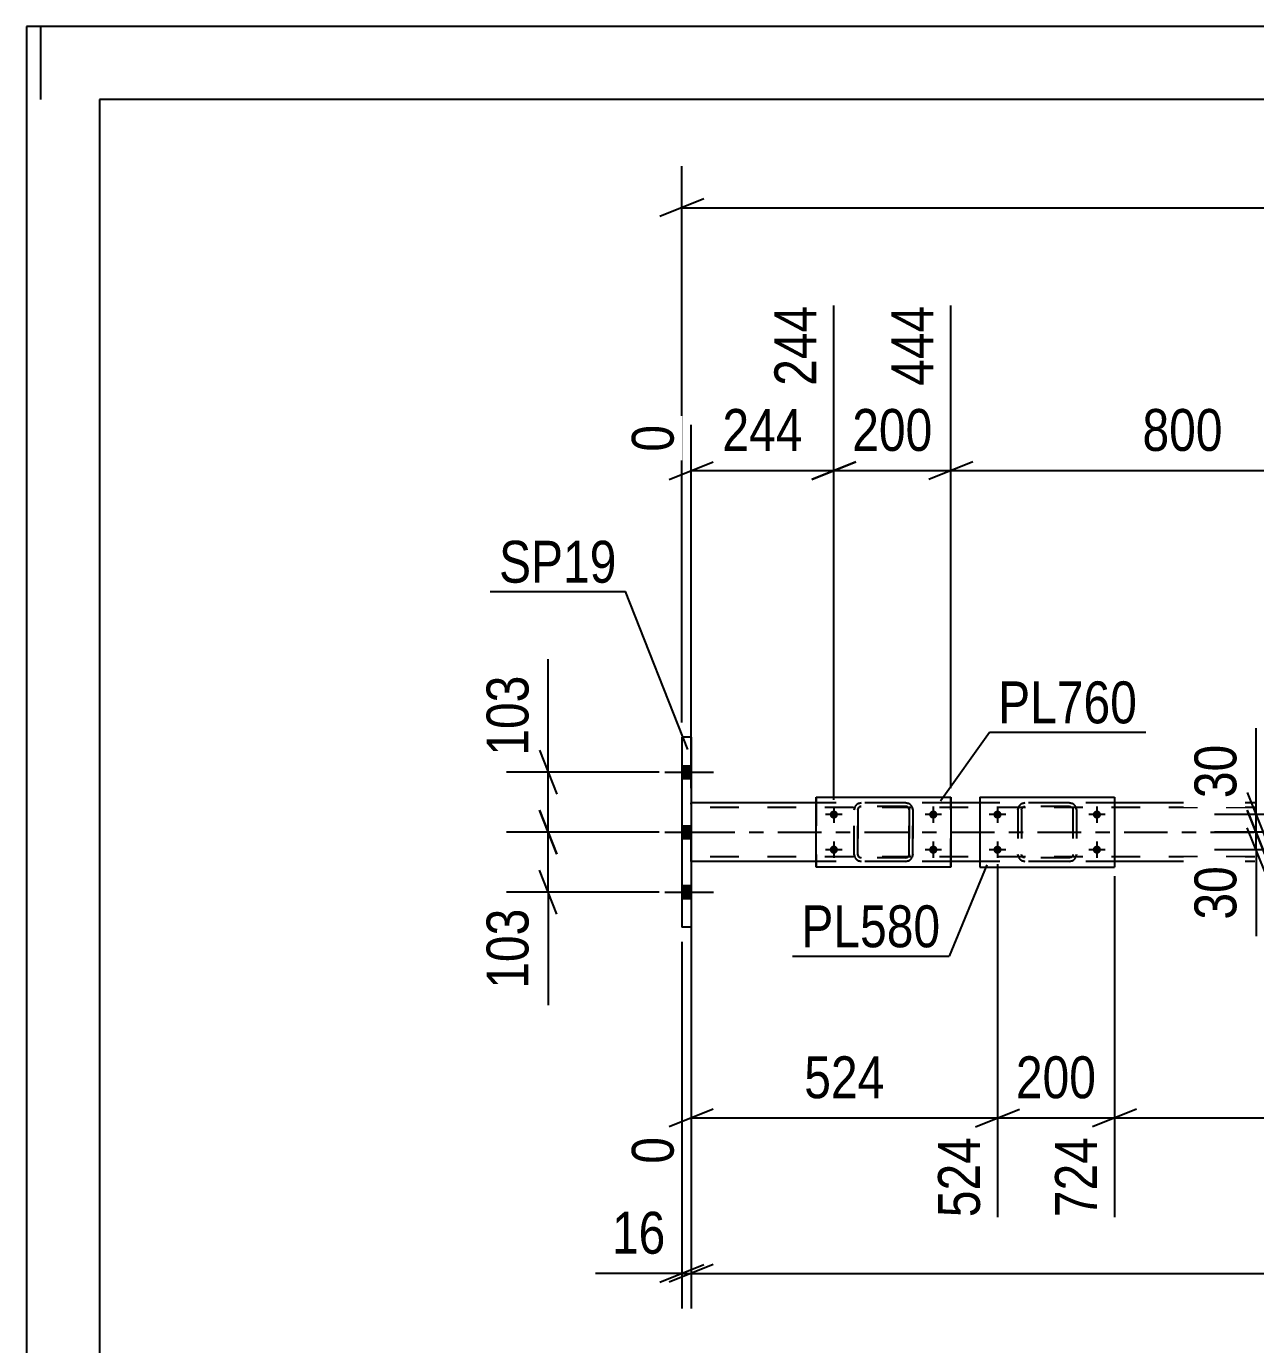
# Model space of a CAD drawing. Header units: millimetres. Extents: x -45 to 796, y -433 to 161.
# Drawn here: x -45.1 to 38.9, y 71.3 to 161.4 of the extents above; entities that cross this region are included whole.
import ezdxf

# ---------------------------------------------------------------- set-up
doc = ezdxf.new("R2010")
doc.units = ezdxf.units.MM
doc.linetypes.add('DXK_LINE_DOT2', pattern=[3.9198, 1.9599, -1.9599])
doc.linetypes.add('DXK_LINE_DOT3', pattern=[5.9187, 2.979, -0.9799, 0.9799, -0.9799])
doc.styles.add('Arial Narrow', font='ARIALN.TTF', dxfattribs={"height": 0.2})

# ---------------------------------------------------------------- blocks, each defined once
blk = doc.blocks.new('Unknown-814760973-1133')
at = {"color": 5, "linetype": 'Continuous'}
for p, q in [((795.855, 161.433), (-45.145, 161.433)), ((-45.145, 161.433), (-45.145, -432.567)), ((-44.145, 156.433), (-44.145, 161.433)), ((790.855, 156.433), (-40.145, 156.433)), ((-40.145, 156.433), (-40.145, -427.567))]:
    blk.add_line(p, q, dxfattribs=at)
blk = doc.blocks.new('Part-814760973-2721 - 2588')
at = {"color": 7, "linetype": 'DXK_LINE_DOT2'}
for p, q in [((22.949, 108.3), (23.133, 108.337)), ((23.133, 108.337), (22.949, 108.3)), ((26.173, 108.337), (23.133, 108.337)), ((26.173, 108.337), (26.357, 108.3)), ((26.357, 108.3), (26.173, 108.337)), ((22.653, 107.857), (22.69, 108.041)), ((22.69, 108.041), (22.653, 107.857)), ((22.653, 107.857), (22.653, 104.817)), ((22.893, 107.857), (22.911, 107.949)), ((22.893, 107.857), (22.893, 104.817)), ((22.911, 107.949), (22.963, 108.027)), ((22.963, 108.027), (23.041, 108.079)), ((23.041, 108.079), (23.133, 108.097)), ((26.173, 108.097), (23.133, 108.097)), ((26.173, 108.097), (26.265, 108.079)), ((26.265, 108.079), (26.343, 108.027)), ((26.343, 108.027), (26.395, 107.949)), ((26.395, 107.949), (26.413, 107.857)), ((26.413, 107.857), (26.413, 104.817)), ((26.616, 108.041), (26.653, 107.857)), ((26.653, 107.857), (26.616, 108.041)), ((26.653, 107.857), (26.653, 104.817)), ((22.69, 104.633), (22.653, 104.817)), ((22.653, 104.817), (22.69, 104.633)), ((22.911, 104.725), (22.893, 104.817)), ((22.963, 104.647), (22.911, 104.725)), ((23.041, 104.595), (22.963, 104.647)), ((23.133, 104.577), (23.041, 104.595)), ((26.173, 104.577), (23.133, 104.577)), ((26.265, 104.595), (26.173, 104.577)), ((26.343, 104.647), (26.265, 104.595)), ((26.395, 104.725), (26.343, 104.647)), ((26.413, 104.817), (26.395, 104.725)), ((26.653, 104.817), (26.616, 104.633)), ((26.616, 104.633), (26.653, 104.817)), ((23.133, 104.337), (22.949, 104.373)), ((22.949, 104.373), (23.133, 104.337)), ((26.173, 104.337), (23.133, 104.337)), ((26.357, 104.373), (26.173, 104.337)), ((26.173, 104.337), (26.357, 104.373))]:
    blk.add_line(p, q, dxfattribs=at)
at = {"color": 7, "linetype": 'DXK_LINE_DOT3'}
blk.add_line((24.653, 106.337), (24.653, 106.337), dxfattribs=at)
at = {"color": 7, "linetype": 'DXK_LINE_DOT2'}
for centre, start, end in [((23.133, 107.857), 112.5, 157.5), ((23.133, 107.857), 112.5, 157.5), ((26.173, 107.857), 22.5, 67.5), ((26.173, 107.857), 22.5, 67.5), ((23.133, 104.817), 202.5, 247.5), ((23.133, 104.817), 202.5, 247.5), ((26.173, 104.817), 292.5, 337.5), ((26.173, 104.817), 292.5, 337.5)]:
    blk.add_arc(centre, 0.48, start, end, dxfattribs=at)
blk = doc.blocks.new('Part-814760973-2824 - 2588')
at = {"color": 2, "linetype": 'Continuous'}
for p, q in [((8.863, 103.937), (8.863, 108.737)), ((8.863, 108.737), (8.863, 108.737)), ((8.863, 108.737), (18.063, 108.737)), ((18.063, 108.737), (18.063, 103.937)), ((8.863, 103.937), (8.863, 103.937)), ((18.063, 103.937), (8.863, 103.937))]:
    blk.add_line(p, q, dxfattribs=at)
at = {"color": 7, "linetype": 'DXK_LINE_DOT2'}
for p, q in [((8.863, 108.737), (8.863, 103.937)), ((8.863, 108.737), (8.863, 108.737)), ((18.063, 103.937), (18.063, 108.737)), ((8.863, 103.937), (8.863, 103.937))]:
    blk.add_line(p, q, dxfattribs=at)
blk = doc.blocks.new('Part-814760973-2675 - 2588')
at = {"color": 7, "linetype": 'DXK_LINE_DOT2'}
for p, q in [((11.755, 108.3), (11.939, 108.337)), ((11.755, 108.3), (11.76, 108.3)), ((11.943, 108.337), (11.76, 108.3)), ((14.983, 108.337), (11.939, 108.337)), ((14.979, 108.337), (15.162, 108.3)), ((15.167, 108.3), (14.983, 108.337)), ((11.459, 107.857), (11.495, 108.041)), ((11.459, 107.857), (11.463, 107.857)), ((11.459, 104.817), (11.459, 107.857)), ((11.5, 108.041), (11.463, 107.857)), ((11.463, 104.817), (11.463, 107.857)), ((11.717, 107.949), (11.699, 107.857)), ((11.703, 107.857), (11.699, 107.857)), ((11.699, 107.857), (11.699, 104.817)), ((11.703, 107.857), (11.722, 107.949)), ((11.703, 104.817), (11.703, 107.857)), ((11.769, 108.027), (11.717, 107.949)), ((11.722, 107.949), (11.774, 108.027)), ((11.847, 108.079), (11.769, 108.027)), ((11.774, 108.027), (11.851, 108.079)), ((11.939, 108.097), (11.847, 108.079)), ((11.851, 108.079), (11.943, 108.097)), ((14.983, 108.097), (11.939, 108.097)), ((15.071, 108.079), (14.979, 108.097)), ((14.983, 108.097), (15.075, 108.079)), ((15.071, 108.079), (15.075, 108.079)), ((15.148, 108.027), (15.071, 108.079)), ((15.075, 108.079), (15.153, 108.027)), ((15.2, 107.949), (15.148, 108.027)), ((15.153, 108.027), (15.205, 107.949)), ((15.219, 107.857), (15.2, 107.949)), ((15.205, 107.949), (15.223, 107.857)), ((15.223, 107.857), (15.219, 107.857)), ((15.219, 107.857), (15.219, 104.817)), ((15.223, 104.817), (15.223, 107.857)), ((15.422, 108.041), (15.459, 107.857)), ((15.463, 107.857), (15.427, 108.041)), ((15.463, 107.857), (15.459, 107.857)), ((15.459, 107.857), (15.459, 104.817)), ((15.463, 104.817), (15.463, 107.857)), ((11.463, 104.817), (11.459, 104.817)), ((11.495, 104.633), (11.459, 104.817)), ((11.463, 104.817), (11.5, 104.633)), ((11.699, 104.817), (11.703, 104.817)), ((11.699, 104.817), (11.717, 104.725)), ((11.722, 104.725), (11.703, 104.817)), ((11.717, 104.725), (11.769, 104.647)), ((11.774, 104.647), (11.722, 104.725)), ((11.769, 104.647), (11.847, 104.595)), ((11.851, 104.595), (11.774, 104.647)), ((11.847, 104.595), (11.939, 104.577)), ((11.943, 104.577), (11.851, 104.595)), ((14.983, 104.577), (11.939, 104.577)), ((14.979, 104.577), (15.071, 104.595)), ((15.075, 104.595), (14.983, 104.577)), ((15.071, 104.595), (15.148, 104.647)), ((15.071, 104.595), (15.075, 104.595)), ((15.153, 104.647), (15.075, 104.595)), ((15.148, 104.647), (15.2, 104.725)), ((15.205, 104.725), (15.153, 104.647)), ((15.2, 104.725), (15.219, 104.817)), ((15.223, 104.817), (15.205, 104.725)), ((15.219, 104.817), (15.223, 104.817)), ((15.459, 104.817), (15.422, 104.633)), ((15.427, 104.633), (15.463, 104.817)), ((15.459, 104.817), (15.463, 104.817)), ((11.755, 104.373), (11.76, 104.373)), ((11.939, 104.337), (11.755, 104.373)), ((11.76, 104.373), (11.943, 104.337)), ((14.983, 104.337), (11.939, 104.337)), ((15.162, 104.373), (14.979, 104.337)), ((14.983, 104.337), (15.167, 104.373))]:
    blk.add_line(p, q, dxfattribs=at)
at = {"color": 7, "linetype": 'DXK_LINE_DOT3'}
blk.add_line((13.466, 106.337), (13.456, 106.337), dxfattribs=at)
at = {"color": 7, "linetype": 'DXK_LINE_DOT2'}
for centre, start, end in [((11.939, 107.857), 112.5, 157.5), ((11.943, 107.857), 112.5, 157.5), ((14.979, 107.857), 22.5, 67.5), ((14.983, 107.857), 22.5, 67.5), ((11.939, 104.817), 202.5, 247.5), ((11.943, 104.817), 202.5, 247.5), ((14.979, 104.817), 292.5, 337.5), ((14.983, 104.817), 292.5, 337.5)]:
    blk.add_arc(centre, 0.48, start, end, dxfattribs=at)
blk = doc.blocks.new('Bolt-814760973-2766 - 2588')
at = {"linetype": 'Continuous'}
for points in [[(21.253, 107.257, -1), (21.253, 107.817, -1)], [(28.053, 107.257, -1), (28.053, 107.817, -1)], [(21.253, 104.857, -1), (21.253, 105.417, -1)], [(28.053, 104.857, -1), (28.053, 105.417, -1)]]:
    blk.add_hatch(color=1, dxfattribs=at).paths.add_polyline_path(points)
at = {"color": 1, "linetype": 'Continuous'}
for p, q in [((21.813, 107.537), (20.693, 107.537)), ((21.253, 108.097), (21.253, 106.977)), ((28.613, 107.537), (27.493, 107.537)), ((28.053, 108.097), (28.053, 106.977)), ((21.253, 105.697), (21.253, 104.577)), ((28.053, 105.697), (28.053, 104.577)), ((21.813, 105.137), (20.693, 105.137)), ((28.613, 105.137), (27.493, 105.137))]:
    blk.add_line(p, q, dxfattribs=at)
blk = doc.blocks.new('Part-814760973-2781 - 2588')
at = {"color": 2, "linetype": 'Continuous'}
for p, q in [((20.053, 108.737), (20.053, 103.937)), ((20.053, 108.737), (29.253, 108.737)), ((29.253, 108.737), (29.253, 103.937)), ((20.053, 103.937), (29.253, 103.937))]:
    blk.add_line(p, q, dxfattribs=at)
blk = doc.blocks.new('Bolt-814760973-2886 - 2588')
at = {"linetype": 'Continuous'}
for points in [[(9.783, 107.537), (9.79, 107.595), (9.808, 107.651), (9.837, 107.701), (9.876, 107.745), (9.923, 107.779), (9.977, 107.803), (10.034, 107.815), (10.093, 107.815), (10.15, 107.803), (10.203, 107.779), (10.251, 107.745), (10.29, 107.701), (10.319, 107.651), (10.337, 107.595), (10.343, 107.537), (10.337, 107.479), (10.319, 107.423), (10.29, 107.372), (10.251, 107.329), (10.203, 107.294), (10.15, 107.271), (10.093, 107.258), (10.034, 107.258), (9.977, 107.271), (9.923, 107.294), (9.876, 107.329), (9.837, 107.372), (9.808, 107.423), (9.79, 107.479)], [(16.583, 107.537), (16.59, 107.595), (16.608, 107.651), (16.637, 107.701), (16.676, 107.745), (16.723, 107.779), (16.777, 107.803), (16.834, 107.815), (16.893, 107.815), (16.95, 107.803), (17.003, 107.779), (17.051, 107.745), (17.09, 107.701), (17.119, 107.651), (17.137, 107.595), (17.143, 107.537), (17.137, 107.479), (17.119, 107.423), (17.09, 107.372), (17.051, 107.329), (17.003, 107.294), (16.95, 107.271), (16.893, 107.258), (16.834, 107.258), (16.777, 107.271), (16.723, 107.294), (16.676, 107.329), (16.637, 107.372), (16.608, 107.423), (16.59, 107.479)], [(9.783, 105.137), (9.79, 105.195), (9.808, 105.251), (9.837, 105.301), (9.876, 105.345), (9.923, 105.379), (9.977, 105.403), (10.034, 105.415), (10.093, 105.415), (10.15, 105.403), (10.203, 105.379), (10.251, 105.345), (10.29, 105.301), (10.319, 105.251), (10.337, 105.195), (10.343, 105.137), (10.337, 105.079), (10.319, 105.023), (10.29, 104.972), (10.251, 104.929), (10.203, 104.894), (10.15, 104.871), (10.093, 104.858), (10.034, 104.858), (9.977, 104.871), (9.923, 104.894), (9.876, 104.929), (9.837, 104.972), (9.808, 105.023), (9.79, 105.079)], [(16.583, 105.137), (16.59, 105.195), (16.608, 105.251), (16.637, 105.301), (16.676, 105.345), (16.723, 105.379), (16.777, 105.403), (16.834, 105.415), (16.893, 105.415), (16.95, 105.403), (17.003, 105.379), (17.051, 105.345), (17.09, 105.301), (17.119, 105.251), (17.137, 105.195), (17.143, 105.137), (17.137, 105.079), (17.119, 105.023), (17.09, 104.972), (17.051, 104.929), (17.003, 104.894), (16.95, 104.871), (16.893, 104.858), (16.834, 104.858), (16.777, 104.871), (16.723, 104.894), (16.676, 104.929), (16.637, 104.972), (16.608, 105.023), (16.59, 105.079)]]:
    blk.add_hatch(color=1, dxfattribs=at).paths.add_polyline_path(points)
at = {"color": 1, "linetype": 'Continuous'}
for p, q in [((10.623, 107.537), (9.503, 107.537)), ((10.063, 108.097), (10.063, 106.977)), ((17.423, 107.537), (16.303, 107.537)), ((16.863, 108.097), (16.863, 106.977)), ((10.063, 105.697), (10.063, 104.577)), ((16.863, 105.697), (16.863, 104.577)), ((10.623, 105.137), (9.503, 105.137)), ((17.423, 105.137), (16.303, 105.137))]:
    blk.add_line(p, q, dxfattribs=at)
blk = doc.blocks.new('Part-814760973-2895 - 2588')
at = {"color": 2, "linetype": 'Continuous'}
for p, q in [((8.863, 108.337), (0.312, 108.337)), ((20.053, 108.337), (18.063, 108.337)), ((38.853, 108.337), (29.253, 108.337)), ((8.863, 104.337), (0.312, 104.337)), ((20.053, 104.337), (18.063, 104.337)), ((38.853, 104.337), (29.253, 104.337))]:
    blk.add_line(p, q, dxfattribs=at)
at = {"color": 7, "linetype": 'DXK_LINE_DOT2'}
for p, q in [((0.312, 104.337), (0.312, 108.337)), ((18.063, 108.337), (8.863, 108.337)), ((29.253, 108.337), (20.053, 108.337)), ((38.853, 108.017), (0.312, 108.017)), ((38.853, 104.657), (0.312, 104.657)), ((18.063, 104.337), (8.863, 104.337)), ((29.253, 104.337), (20.053, 104.337))]:
    blk.add_line(p, q, dxfattribs=at)
at = {"color": 7, "linetype": 'DXK_LINE_DOT3'}
blk.add_line((0.312, 106.337), (38.853, 106.337), dxfattribs=at)
blk = doc.blocks.new('Bolt-814760973-2896 - 2588')
at = {"linetype": 'Continuous'}
for points in [[(0.312, 109.997), (0.312, 110.877), (-0.328, 110.877), (-0.328, 109.997)], [(0.312, 109.997), (0.312, 110.877), (-0.328, 110.877), (-0.328, 109.997)], [(0.312, 109.997), (0.312, 110.877), (-0.328, 110.877), (-0.328, 109.997)], [(0.312, 105.897), (0.312, 106.777), (-0.328, 106.777), (-0.328, 105.897)], [(0.312, 105.897), (0.312, 106.777), (-0.328, 106.777), (-0.328, 105.897)], [(0.312, 101.797), (0.312, 102.677), (-0.328, 102.677), (-0.328, 101.797)], [(0.312, 101.797), (0.312, 102.677), (-0.328, 102.677), (-0.328, 101.797)], [(0.312, 101.797), (0.312, 102.677), (-0.328, 102.677), (-0.328, 101.797)]]:
    blk.add_hatch(color=1, dxfattribs=at).paths.add_polyline_path(points)
at = {"color": 1, "linetype": 'Continuous'}
for p, q in [((-0.328, 110.877), (0.312, 110.877)), ((-0.328, 110.877), (0.312, 110.877)), ((-0.328, 110.877), (0.312, 110.877)), ((-1.488, 110.437), (1.832, 110.437)), ((-1.488, 110.437), (1.832, 110.437)), ((-1.488, 110.437), (1.832, 110.437)), ((-0.328, 109.997), (0.312, 109.997)), ((-0.328, 109.997), (0.312, 109.997)), ((-0.328, 109.997), (0.312, 109.997)), ((-0.328, 106.777), (0.312, 106.777)), ((-0.328, 106.777), (0.312, 106.777)), ((-1.488, 106.337), (1.832, 106.337)), ((-1.488, 106.337), (1.832, 106.337)), ((-0.328, 105.897), (0.312, 105.897)), ((-0.328, 105.897), (0.312, 105.897)), ((-1.488, 102.237), (1.832, 102.237)), ((-1.488, 102.237), (1.832, 102.237)), ((-1.488, 102.237), (1.832, 102.237)), ((-0.328, 102.677), (0.312, 102.677)), ((-0.328, 102.677), (0.312, 102.677)), ((-0.328, 102.677), (0.312, 102.677)), ((-0.328, 101.797), (0.312, 101.797)), ((-0.328, 101.797), (0.312, 101.797)), ((-0.328, 101.797), (0.312, 101.797))]:
    blk.add_line(p, q, dxfattribs=at)
blk = doc.blocks.new('Part-814760973-2974 - 2588')
at = {"color": 2, "linetype": 'Continuous'}
for p, q in [((0.312, 112.837), (-0.328, 112.837)), ((-0.328, 112.837), (-0.328, 99.837)), ((0.312, 112.837), (0.312, 99.837)), ((0.312, 99.837), (-0.328, 99.837))]:
    blk.add_line(p, q, dxfattribs=at)
blk = doc.blocks.new('StraightDimension-814760973-23378 - 2588')
at = {"color": 7, "linetype": 'Continuous'}
for p, q in [((21.253, 104.137), (21.253, 80.008)), ((0.313, 103.337), (0.313, 83.664)), ((1.813, 87.392), (-1.187, 86.192)), ((0.313, 86.792), (21.253, 86.792)), ((19.753, 86.192), (22.753, 87.392))]:
    blk.add_line(p, q, dxfattribs=at)
at = {"color": 0}
blk.add_wipeout([(14.125, 87.542), (14.125, 91.742), (7.441, 91.742), (7.441, 87.542)], dxfattribs=at)
at = {"color": 3, "style": 'Arial Narrow'}
blk.add_text('524', height=2.8633, dxfattribs=at).set_placement((8.041, 88.142))
at = {"color": 0, "linetype": 'Continuous'}
for points in [[(-0.288, 86.092), (-4.488, 86.092), (-4.487, 83.064), (-0.287, 83.064)], [(20.653, 86.092), (16.453, 86.092), (16.453, 79.408), (20.653, 79.408)]]:
    blk.add_wipeout(points, dxfattribs=at)
at = {"color": 3, "linetype": 'Continuous', "style": 'Arial Narrow'}
for s, height, p in [('0', 2.863, (-0.887, 83.664)), ('524', 2.8633, (20.053, 80.008))]:
    blk.add_text(s, height=height, rotation=90.00021, dxfattribs=at).set_placement(p)
blk = doc.blocks.new('StraightDimension-814760973-3057 - 2588')
at = {"color": 7, "linetype": 'Continuous'}
for p, q in [((-0.328, 113.837), (-0.328, 151.885)), ((1.172, 149.635), (-1.828, 148.435)), ((-0.328, 149.035), (716.562, 149.035))]:
    blk.add_line(p, q, dxfattribs=at)
blk = doc.blocks.new('StraightDimension-814760973-3005 - 2588')
at = {"color": 7, "linetype": 'Continuous'}
for p, q in [((-0.328, 98.837), (-0.328, 73.762)), ((0.312, 98.837), (0.312, 73.762)), ((-1.828, 75.562), (1.172, 76.762)), ((1.812, 76.762), (-1.188, 75.562)), ((-0.328, 76.162), (-6.234, 76.162)), ((-0.328, 76.162), (-6.234, 76.162)), ((-0.328, 76.162), (0.312, 76.162))]:
    blk.add_line(p, q, dxfattribs=at)
at = {"color": 0}
blk.add_wipeout([(-0.853, 76.912), (-0.853, 81.112), (-5.709, 81.112), (-5.709, 76.912)], dxfattribs=at)
at = {"color": 3, "style": 'Arial Narrow'}
blk.add_text('16', height=2.8633, dxfattribs=at).set_placement((-5.109, 77.512))
blk = doc.blocks.new('StraightDimension-814760973-22960 - 2588')
at = {"color": 7, "linetype": 'Continuous'}
for p, q in [((18.063, 109.337), (18.063, 142.339)), ((49.753, 108.537), (49.753, 139.667)), ((19.563, 131.654), (16.563, 130.454)), ((48.253, 130.454), (51.253, 131.654)), ((18.063, 131.054), (49.753, 131.054))]:
    blk.add_line(p, q, dxfattribs=at)
at = {"color": 0}
blk.add_wipeout([(37.251, 131.804), (37.251, 136.004), (30.566, 136.004), (30.566, 131.804)], dxfattribs=at)
at = {"color": 3, "style": 'Arial Narrow'}
blk.add_text('800', height=2.8633, dxfattribs=at).set_placement((31.166, 132.404))
at = {"color": 0, "linetype": 'Continuous'}
blk.add_wipeout([(49.153, 140.267), (44.953, 140.267), (44.953, 131.754), (49.153, 131.754)], dxfattribs=at)
at = {"color": 3, "linetype": 'Continuous', "style": 'Arial Narrow'}
blk.add_text('1244', height=2.8633, rotation=90.00021, dxfattribs=at).set_placement((48.553, 132.354))
blk = doc.blocks.new('StraightDimension-814760973-3015 - 2588')
at = {"color": 7, "linetype": 'Continuous'}
for p, q in [((0.312, 98.837), (0.312, 73.762)), ((1.812, 76.762), (-1.188, 75.562)), ((0.312, 76.162), (715.922, 76.162))]:
    blk.add_line(p, q, dxfattribs=at)
blk = doc.blocks.new('StraightDimension-814760973-3036 - 2588')
at = {"color": 7, "linetype": 'Continuous'}
for p, q in [((-10.066, 107.837), (-8.866, 104.837)), ((-1.879, 106.337), (-12.316, 106.337)), ((-9.466, 102.237), (-9.466, 106.337)), ((-8.866, 100.737), (-10.066, 103.737)), ((-1.879, 102.237), (-12.316, 102.237)), ((-9.466, 102.237), (-9.466, 94.502)), ((-9.466, 102.237), (-9.466, 94.502))]:
    blk.add_line(p, q, dxfattribs=at)
at = {"color": 0}
blk.add_wipeout([(-10.216, 101.712), (-14.416, 101.712), (-14.416, 95.027), (-10.216, 95.027)], dxfattribs=at)
at = {"color": 3, "style": 'Arial Narrow'}
blk.add_text('103', height=2.8633, rotation=90.00021, dxfattribs=at).set_placement((-10.816, 95.627))
blk = doc.blocks.new('StraightDimension-814760973-3046 - 2588')
at = {"color": 7, "linetype": 'Continuous'}
for p, q in [((-9.466, 110.437), (-9.466, 118.171)), ((-9.466, 110.437), (-9.466, 118.171)), ((-10.066, 111.937), (-8.866, 108.937)), ((-1.879, 110.437), (-12.316, 110.437)), ((-9.466, 106.337), (-9.466, 110.437)), ((-8.866, 104.837), (-10.066, 107.837)), ((-1.879, 106.337), (-12.316, 106.337))]:
    blk.add_line(p, q, dxfattribs=at)
at = {"color": 0}
blk.add_wipeout([(-10.216, 117.646), (-14.416, 117.646), (-14.416, 110.962), (-10.216, 110.962)], dxfattribs=at)
at = {"color": 3, "style": 'Arial Narrow'}
blk.add_text('103', height=2.8633, rotation=90.00021, dxfattribs=at).set_placement((-10.816, 111.562))
blk = doc.blocks.new('StraightDimension-814760973-22961 - 2588')
at = {"color": 7, "linetype": 'Continuous'}
for p, q in [((10.064, 108.537), (10.064, 142.339)), ((18.063, 109.337), (18.063, 142.339)), ((8.564, 130.454), (11.564, 131.654)), ((19.563, 131.654), (16.563, 130.454)), ((10.064, 131.054), (18.063, 131.054))]:
    blk.add_line(p, q, dxfattribs=at)
at = {"color": 0}
blk.add_wipeout([(17.406, 131.804), (17.406, 136.004), (10.721, 136.004), (10.721, 131.804)], dxfattribs=at)
at = {"color": 3, "style": 'Arial Narrow'}
blk.add_text('200', height=2.8633, dxfattribs=at).set_placement((11.321, 132.404))
at = {"color": 0, "linetype": 'Continuous'}
blk.add_wipeout([(17.463, 142.939), (13.263, 142.939), (13.263, 136.254), (17.463, 136.254)], dxfattribs=at)
at = {"color": 3, "linetype": 'Continuous', "style": 'Arial Narrow'}
blk.add_text('444', height=2.8633, rotation=90.00021, dxfattribs=at).set_placement((16.863, 136.854))
blk = doc.blocks.new('StraightDimension-814760973-22962 - 2588')
at = {"color": 7, "linetype": 'Continuous'}
for p, q in [((10.064, 108.537), (10.064, 142.339)), ((0.313, 109.337), (0.313, 134.183)), ((-1.187, 130.454), (1.813, 131.654)), ((11.564, 131.654), (8.564, 130.454)), ((0.313, 131.054), (10.064, 131.054))]:
    blk.add_line(p, q, dxfattribs=at)
at = {"color": 0}
blk.add_wipeout([(8.53, 131.804), (8.53, 136.004), (1.846, 136.004), (1.846, 131.804)], dxfattribs=at)
at = {"color": 0, "linetype": 'Continuous'}
blk.add_wipeout([(-0.288, 134.783), (-4.488, 134.783), (-4.487, 131.754), (-0.287, 131.754)], dxfattribs=at)
at = {"color": 3, "style": 'Arial Narrow'}
blk.add_text('244', height=2.8633, dxfattribs=at).set_placement((2.446, 132.404))
at = {"color": 3, "linetype": 'Continuous', "style": 'Arial Narrow'}
blk.add_text('0', height=2.863, rotation=90.00021, dxfattribs=at).set_placement((-0.887, 132.354))
at = {"color": 0, "linetype": 'Continuous'}
blk.add_wipeout([(9.464, 142.939), (5.264, 142.939), (5.264, 136.254), (9.464, 136.254)], dxfattribs=at)
at = {"color": 3, "linetype": 'Continuous', "style": 'Arial Narrow'}
blk.add_text('244', height=2.8633, rotation=90.00021, dxfattribs=at).set_placement((8.864, 136.854))
blk = doc.blocks.new('StraightDimension-814760973-23309 - 2588')
at = {"color": 7, "linetype": 'Continuous'}
for p, q in [((38.934, 107.537), (38.934, 113.443)), ((38.934, 107.537), (38.934, 113.443)), ((38.334, 109.037), (39.534, 106.037)), ((48.753, 107.537), (36.084, 107.537)), ((39.534, 104.837), (38.334, 107.837)), ((38.934, 106.337), (38.934, 107.537)), ((48.753, 106.337), (36.084, 106.337))]:
    blk.add_line(p, q, dxfattribs=at)
at = {"color": 0, "linetype": 'Continuous'}
blk.add_wipeout([(44.034, 114.285), (39.834, 114.285), (39.834, 106.695), (44.034, 106.695)], dxfattribs=at)
at = {"color": 0}
blk.add_wipeout([(38.184, 112.918), (33.984, 112.918), (33.984, 108.062), (38.184, 108.062)], dxfattribs=at)
at = {"color": 3, "linetype": 'Continuous', "style": 'Arial Narrow'}
blk.add_text('TYP', height=2.8633, rotation=90.00021, dxfattribs=at).set_placement((43.434, 107.295))
at = {"color": 3, "style": 'Arial Narrow'}
blk.add_text('30', height=2.8633, rotation=90.00021, dxfattribs=at).set_placement((37.584, 108.662))
blk = doc.blocks.new('StraightDimension-814760973-23310 - 2588')
at = {"color": 7, "linetype": 'Continuous'}
for p, q in [((38.334, 107.837), (39.534, 104.837)), ((39.534, 103.637), (38.334, 106.637)), ((48.753, 106.337), (36.084, 106.337)), ((38.934, 105.137), (38.934, 106.337)), ((48.753, 105.137), (36.084, 105.137)), ((38.934, 105.137), (38.934, 99.231)), ((38.934, 105.137), (38.934, 99.231))]:
    blk.add_line(p, q, dxfattribs=at)
at = {"color": 0, "linetype": 'Continuous'}
blk.add_wipeout([(44.034, 105.979), (39.834, 105.978), (39.834, 98.389), (44.034, 98.389)], dxfattribs=at)
at = {"color": 0}
blk.add_wipeout([(38.184, 104.612), (33.984, 104.612), (33.984, 99.756), (38.184, 99.756)], dxfattribs=at)
at = {"color": 3, "linetype": 'Continuous', "style": 'Arial Narrow'}
blk.add_text('TYP', height=2.8633, rotation=90.00021, dxfattribs=at).set_placement((43.434, 98.989))
at = {"color": 3, "style": 'Arial Narrow'}
blk.add_text('30', height=2.8633, rotation=90.00021, dxfattribs=at).set_placement((37.584, 100.356))
blk = doc.blocks.new('StraightDimension-814760973-23376 - 2588')
at = {"color": 7, "linetype": 'Continuous'}
for p, q in [((72.021, 104.137), (72.021, 78.18)), ((29.253, 103.337), (29.253, 80.008)), ((30.753, 87.392), (27.753, 86.192)), ((29.253, 86.792), (72.021, 86.792)), ((70.521, 86.192), (73.521, 87.392))]:
    blk.add_line(p, q, dxfattribs=at)
at = {"color": 0}
blk.add_wipeout([(54.893, 87.542), (54.893, 91.742), (46.381, 91.742), (46.381, 87.542)], dxfattribs=at)
at = {"color": 3, "style": 'Arial Narrow'}
blk.add_text('1077', height=2.8633, dxfattribs=at).set_placement((46.981, 88.142))
at = {"color": 0, "linetype": 'Continuous'}
blk.add_wipeout([(71.421, 86.092), (67.221, 86.092), (67.221, 77.58), (71.421, 77.58)], dxfattribs=at)
at = {"color": 3, "linetype": 'Continuous', "style": 'Arial Narrow'}
blk.add_text('1801', height=2.8633, rotation=90.00021, dxfattribs=at).set_placement((70.821, 78.18))
blk = doc.blocks.new('StraightDimension-814760973-23377 - 2588')
at = {"color": 7, "linetype": 'Continuous'}
for p, q in [((21.253, 104.137), (21.253, 80.008)), ((29.253, 103.337), (29.253, 80.008)), ((19.753, 86.192), (22.753, 87.392)), ((21.253, 86.792), (29.253, 86.792)), ((30.753, 87.392), (27.753, 86.192))]:
    blk.add_line(p, q, dxfattribs=at)
at = {"color": 0}
blk.add_wipeout([(28.595, 87.542), (28.595, 91.742), (21.911, 91.742), (21.911, 87.542)], dxfattribs=at)
at = {"color": 0, "linetype": 'Continuous'}
blk.add_wipeout([(28.653, 86.092), (24.453, 86.092), (24.453, 79.408), (28.653, 79.408)], dxfattribs=at)
at = {"color": 3, "style": 'Arial Narrow'}
blk.add_text('200', height=2.8633, dxfattribs=at).set_placement((22.511, 88.142))
at = {"color": 3, "linetype": 'Continuous', "style": 'Arial Narrow'}
blk.add_text('724', height=2.8633, rotation=90.00021, dxfattribs=at).set_placement((28.053, 80.008))
blk = doc.blocks.new('Mark-814760973-2777 - 2588')
at = {"color": 30, "linetype": 'Continuous'}
for p in [(20.522, 104.096), (7.246, 97.865)]:
    blk.add_line(p, (17.95, 97.865), dxfattribs=at)
at = {"color": 0}
blk.add_wipeout([(17.35, 98.465), (17.35, 101.465), (7.846, 101.465), (7.846, 98.465)], dxfattribs=at)
blk.add_wipeout([(17.35, 98.465), (17.35, 101.465), (7.846, 101.465), (7.846, 98.465)], dxfattribs=at)
at = {"color": 3, "style": 'Arial Narrow'}
blk.add_text('PL580', height=2.8633, dxfattribs=at).set_placement((7.846, 98.465))
blk = doc.blocks.new('Mark-814760973-2820 - 2588')
at = {"color": 30, "linetype": 'Continuous'}
for p, q in [((17.349, 108.477), (20.699, 113.178)), ((20.699, 113.178), (31.402, 113.178))]:
    blk.add_line(p, q, dxfattribs=at)
at = {"color": 0}
blk.add_wipeout([(30.802, 113.778), (30.802, 116.778), (21.299, 116.778), (21.299, 113.778)], dxfattribs=at)
blk.add_wipeout([(30.802, 113.778), (30.802, 116.778), (21.299, 116.778), (21.299, 113.778)], dxfattribs=at)
at = {"color": 3, "style": 'Arial Narrow'}
blk.add_text('PL760', height=2.8633, dxfattribs=at).set_placement((21.299, 113.778))
blk = doc.blocks.new('Mark-814760973-2970 - 2588')
at = {"color": 30, "linetype": 'Continuous'}
for p in [(-13.426, 122.794), (0.083, 111.996)]:
    blk.add_line(p, (-4.187, 122.794), dxfattribs=at)
at = {"color": 0}
blk.add_wipeout([(-4.787, 123.394), (-4.787, 126.394), (-12.826, 126.394), (-12.826, 123.394)], dxfattribs=at)
blk.add_wipeout([(-4.787, 123.394), (-4.787, 126.394), (-12.826, 126.394), (-12.826, 123.394)], dxfattribs=at)
at = {"color": 3, "style": 'Arial Narrow'}
blk.add_text('SP19', height=2.8633, dxfattribs=at).set_placement((-12.826, 123.394))

msp = doc.modelspace()

# ---------------------------------------------------------------- block references
for name in ['Unknown-814760973-1133', 'Part-814760973-2974 - 2588', 'Bolt-814760973-2896 - 2588', 'Part-814760973-2895 - 2588', 'Part-814760973-2824 - 2588', 'Part-814760973-2675 - 2588', 'Part-814760973-2781 - 2588', 'Part-814760973-2721 - 2588', 'Bolt-814760973-2886 - 2588', 'Bolt-814760973-2766 - 2588']:
    msp.add_blockref(name, (0, 0))

# ---------------------------------------------------------------- next in the draw order: block references
for name in ['StraightDimension-814760973-3057 - 2588', 'StraightDimension-814760973-23378 - 2588']:
    msp.add_blockref(name, (0, 0))

# ---------------------------------------------------------------- next in the draw order: block references
for name in ['StraightDimension-814760973-22960 - 2588', 'StraightDimension-814760973-3005 - 2588']:
    msp.add_blockref(name, (0, 0))

# ---------------------------------------------------------------- next in the draw order: block references
for name in ['StraightDimension-814760973-22961 - 2588', 'StraightDimension-814760973-23309 - 2588', 'StraightDimension-814760973-3036 - 2588', 'StraightDimension-814760973-3015 - 2588']:
    msp.add_blockref(name, (0, 0))

# ---------------------------------------------------------------- next in the draw order: block references
for name in ['StraightDimension-814760973-3046 - 2588', 'Mark-814760973-2820 - 2588', 'StraightDimension-814760973-23310 - 2588']:
    msp.add_blockref(name, (0, 0))

# ---------------------------------------------------------------- next in the draw order: block references
for name in ['StraightDimension-814760973-22962 - 2588', 'StraightDimension-814760973-23376 - 2588']:
    msp.add_blockref(name, (0, 0))

# ---------------------------------------------------------------- next in the draw order: block references
for name in ['Mark-814760973-2970 - 2588', 'StraightDimension-814760973-23377 - 2588']:
    msp.add_blockref(name, (0, 0))

# ---------------------------------------------------------------- next in the draw order: block references
msp.add_blockref('Mark-814760973-2777 - 2588', (0, 0))

doc.saveas('drawing.dxf')
